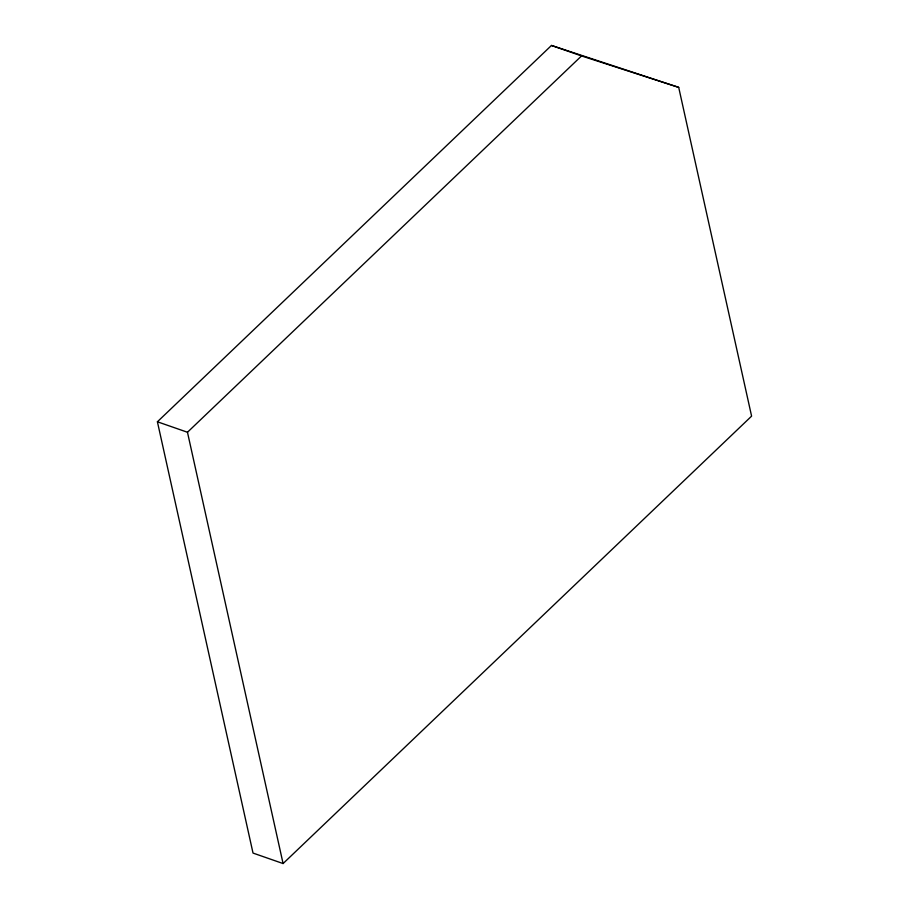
<?xml version="1.0" encoding="UTF-8"?>
<svg xmlns="http://www.w3.org/2000/svg" width="909" height="909" viewBox="0 0 909 909"><rect width="100%" height="100%" fill="white"/><g stroke="black" fill="none" stroke-linecap="round" stroke-linejoin="round"><path stroke-width="1.36" d="M157.405 421.776L551.479 45.45L678.705 87.378L751.595 416.14L283.085 863.55L253.02 853.074L157.405 421.776L187.47 432.252L283.085 863.55M187.47 432.252L581.544 55.926L678.705 87.378M551.479 45.45L581.544 55.926"/></g></svg>
